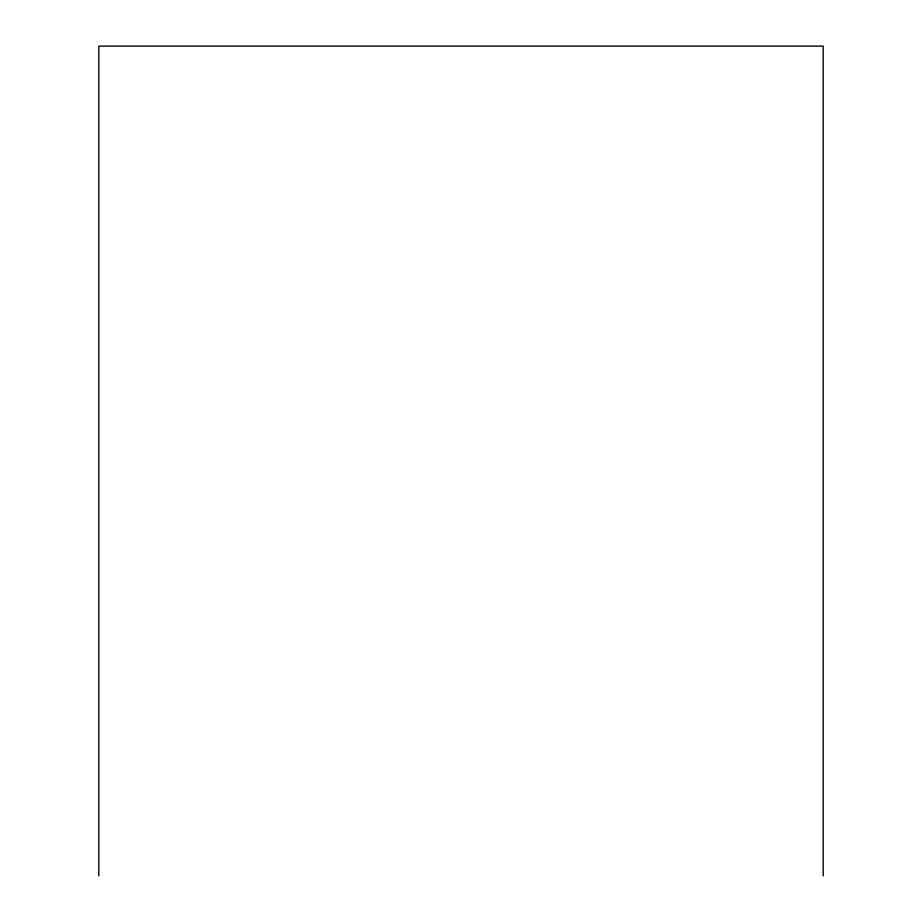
<?xml version="1.0" encoding="UTF-8"?>
<svg xmlns="http://www.w3.org/2000/svg" width="922" height="922" viewBox="0 0 922 922"><rect width="100%" height="100%" fill="white"/><g stroke="black" fill="none" stroke-linecap="round" stroke-linejoin="round"><path stroke-width="1.38" d="M823.196 875.9L823.196 46.1L98.804 46.1L98.804 875.9"/></g></svg>
